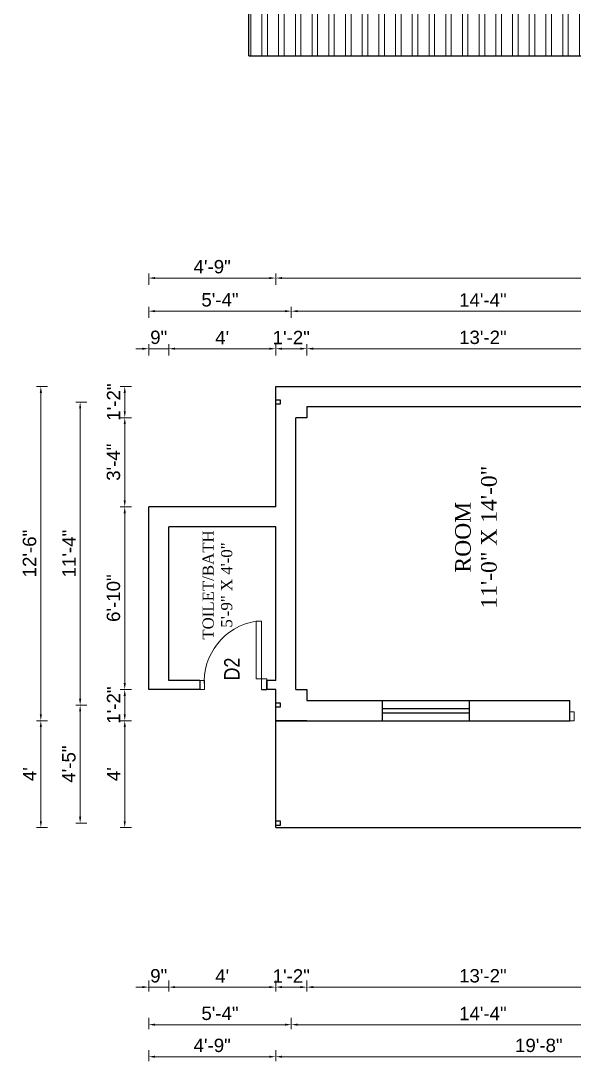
# Model space of a CAD drawing. Header units: inches. Extents: x 0 to 383786, y -45810 to 0.
# Drawn here: x 362640.6 to 362889, y -41015.7 to -40548.7 of the extents above; entities that cross this region are included whole.
import ezdxf

# ---------------------------------------------------------------- set-up
doc = ezdxf.new("R2010")
doc.units = ezdxf.units.IN
doc.header["$LTSCALE"] = 2
doc.header["$MEASUREMENT"] = 0
doc.header["$PDMODE"] = 34
doc.layers.get('0').update_dxf_attribs({"linetype": 'CONTINUOUS'})
doc.layers.get('DEFPOINTS').update_dxf_attribs({"color": 141, "linetype": 'CONTINUOUS'})
for name, color, linetype, lineweight in [('DIM_LINE', 173, 'CONTINUOUS', 20), ('dimension', 160, 'CONTINUOUS', 15), ('steps', 253, 'CONTINUOUS', 20), ('truss', 1, 'CONTINUOUS', 25)]:
    doc.layers.add(name, color=color, linetype=linetype, lineweight=lineweight)
doc.styles.add('Lettring Text', font='arial.ttf')
doc.styles.get("Standard").update_dxf_attribs({"font": 'ARIALN.TTF'})
doc.dimstyles.new('Copy of Standard', dxfattribs={"dimtxt": 6, "dimasz": 2.875, "dimexe": 2, "dimexo": 4, "dimgap": 2, "dimtad": 1, "dimdec": 0, "dimrnd": 1, "dimzin": 0, "dimdsep": 46, "dimlunit": 4, "dimtxsty": 'Lettring Text', "dimcen": 0.1, "dimclrd": 7, "dimclre": 7, "dimclrt": 7, "dimazin": 0, "dimtfac": 0.645, "dimtdec": 0, "dimtmove": 1, "dimatfit": 0, "dimfxl": 3, "dimfxlon": 1, "dimtfillclr": 256, "dimtolj": 1, "dimtzin": 0, "dimlwd": -1, "dimlwe": -1, "dimarcsym": 2})

# ---------------------------------------------------------------- blocks, each defined once
blk = doc.blocks.new('*D539')
at = {"layer": 'DEFPOINTS', "color": 0, "ltscale": 0.5, "transparency": 16777216}
for p in [(362687.26, -40862.82), (362755, -40862.82), (362755, -40910.82)]:
    blk.add_point(p, dxfattribs=at)
at = {"layer": 'steps', "color": 7, "ltscale": 0.5, "transparency": 16777216}
for p, q in [((362690.26, -40862.82), (362685.26, -40862.82)), ((362687.26, -40907.94), (362687.26, -40865.69)), ((362690.26, -40910.82), (362685.26, -40910.82))]:
    blk.add_line(p, q, dxfattribs=at)
for points in [[(362686.78, -40865.69), (362687.74, -40865.69), (362687.26, -40862.82)], [(362686.78, -40907.94), (362687.74, -40907.94), (362687.26, -40910.82)]]:
    blk.add_solid(points, dxfattribs=at)
at = {"layer": 'steps', "color": 7, "ltscale": 0.5, "transparency": 16777216, "insert": (362682.26, -40886.82), "char_height": 6, "attachment_point": 5, "rotation": 90, "style": 'Lettring Text'}
blk.add_mtext("\\A1;4'", dxfattribs=at)
blk = doc.blocks.new('*D540')
at = {"layer": 'DEFPOINTS', "color": 0, "ltscale": 0.5, "transparency": 16777216}
for p in [(362687.26, -40848.82), (362698, -40848.82), (362755, -40862.82)]:
    blk.add_point(p, dxfattribs=at)
at = {"layer": 'steps', "color": 7, "ltscale": 0.5, "transparency": 16777216}
for p, q in [((362690.26, -40848.82), (362685.26, -40848.82)), ((362687.26, -40859.94), (362687.26, -40851.69)), ((362690.26, -40862.82), (362685.26, -40862.82))]:
    blk.add_line(p, q, dxfattribs=at)
for points in [[(362686.78, -40851.69), (362687.74, -40851.69), (362687.26, -40848.82)], [(362686.78, -40859.94), (362687.74, -40859.94), (362687.26, -40862.82)]]:
    blk.add_solid(points, dxfattribs=at)
at = {"layer": 'steps', "color": 7, "ltscale": 0.5, "transparency": 16777216, "insert": (362682.25, -40855.82), "char_height": 6, "attachment_point": 5, "rotation": 90, "style": 'Lettring Text'}
blk.add_mtext('\\A1;1\'-2"', dxfattribs=at)
blk = doc.blocks.new('*D541')
at = {"layer": 'DEFPOINTS', "color": 0, "ltscale": 0.5, "transparency": 16777216}
for p in [(362687.26, -40766.82), (362698, -40766.82), (362698, -40848.82)]:
    blk.add_point(p, dxfattribs=at)
at = {"layer": 'steps', "color": 7, "ltscale": 0.5, "transparency": 16777216}
for p, q in [((362690.26, -40766.82), (362685.26, -40766.82)), ((362687.26, -40845.94), (362687.26, -40769.69)), ((362690.26, -40848.82), (362685.26, -40848.82))]:
    blk.add_line(p, q, dxfattribs=at)
for points in [[(362686.78, -40769.69), (362687.74, -40769.69), (362687.26, -40766.82)], [(362686.78, -40845.94), (362687.74, -40845.94), (362687.26, -40848.82)]]:
    blk.add_solid(points, dxfattribs=at)
at = {"layer": 'steps', "color": 7, "ltscale": 0.5, "transparency": 16777216, "insert": (362682.2, -40807.82), "char_height": 6, "attachment_point": 5, "rotation": 90, "style": 'Lettring Text'}
blk.add_mtext('\\A1;6\'-10"', dxfattribs=at)
blk = doc.blocks.new('*D542')
at = {"layer": 'DEFPOINTS', "color": 0, "ltscale": 0.5, "transparency": 16777216}
for p in [(362687.26, -40726.82), (362764, -40726.82), (362698, -40766.82)]:
    blk.add_point(p, dxfattribs=at)
at = {"layer": 'steps', "color": 7, "ltscale": 0.5, "transparency": 16777216}
for p, q in [((362690.26, -40726.82), (362685.26, -40726.82)), ((362687.26, -40763.94), (362687.26, -40729.69)), ((362690.26, -40766.82), (362685.26, -40766.82))]:
    blk.add_line(p, q, dxfattribs=at)
for points in [[(362686.78, -40729.69), (362687.74, -40729.69), (362687.26, -40726.82)], [(362686.78, -40763.94), (362687.74, -40763.94), (362687.26, -40766.82)]]:
    blk.add_solid(points, dxfattribs=at)
at = {"layer": 'steps', "color": 7, "ltscale": 0.5, "transparency": 16777216, "insert": (362682.2, -40746.82), "char_height": 6, "attachment_point": 5, "rotation": 90, "style": 'Lettring Text'}
blk.add_mtext('\\A1;3\'-4"', dxfattribs=at)
blk = doc.blocks.new('*D543')
at = {"layer": 'DEFPOINTS', "color": 0, "ltscale": 0.5, "transparency": 16777216}
for p in [(362687.26, -40712.82), (362755, -40712.82), (362764, -40726.82)]:
    blk.add_point(p, dxfattribs=at)
at = {"layer": 'steps', "color": 7, "ltscale": 0.5, "transparency": 16777216}
for p, q in [((362690.26, -40712.82), (362685.26, -40712.82)), ((362687.26, -40723.94), (362687.26, -40715.69)), ((362690.26, -40726.82), (362685.26, -40726.82))]:
    blk.add_line(p, q, dxfattribs=at)
for points in [[(362686.78, -40715.69), (362687.74, -40715.69), (362687.26, -40712.82)], [(362686.78, -40723.94), (362687.74, -40723.94), (362687.26, -40726.82)]]:
    blk.add_solid(points, dxfattribs=at)
at = {"layer": 'steps', "color": 7, "ltscale": 0.5, "transparency": 16777216, "insert": (362682.25, -40719.82), "char_height": 6, "attachment_point": 5, "rotation": 90, "style": 'Lettring Text'}
blk.add_mtext('\\A1;1\'-2"', dxfattribs=at)
blk = doc.blocks.new('*D544')
at = {"layer": 'DEFPOINTS', "color": 0, "ltscale": 0.5, "transparency": 16777216}
for p in [(362667.23, -40855.82), (362762, -40855.82), (362756, -40908.82)]:
    blk.add_point(p, dxfattribs=at)
at = {"layer": 'steps', "color": 7, "ltscale": 0.5, "transparency": 16777216}
for p, q in [((362670.23, -40855.82), (362665.23, -40855.82)), ((362667.23, -40905.94), (362667.23, -40858.69)), ((362670.23, -40908.82), (362665.23, -40908.82))]:
    blk.add_line(p, q, dxfattribs=at)
for points in [[(362666.75, -40858.69), (362667.71, -40858.69), (362667.23, -40855.82)], [(362666.75, -40905.94), (362667.71, -40905.94), (362667.23, -40908.82)]]:
    blk.add_solid(points, dxfattribs=at)
at = {"layer": 'steps', "color": 7, "ltscale": 0.5, "transparency": 16777216, "insert": (362662.18, -40882.32), "char_height": 6, "attachment_point": 5, "rotation": 90, "style": 'Lettring Text'}
blk.add_mtext('\\A1;4\'-5"', dxfattribs=at)
blk = doc.blocks.new('*D545')
at = {"layer": 'DEFPOINTS', "color": 0, "ltscale": 0.5, "transparency": 16777216}
for p in [(362667.23, -40719.82), (362756, -40719.82), (362762, -40855.82)]:
    blk.add_point(p, dxfattribs=at)
at = {"layer": 'steps', "color": 7, "ltscale": 0.5, "transparency": 16777216}
for p, q in [((362670.23, -40719.82), (362665.23, -40719.82)), ((362667.23, -40852.94), (362667.23, -40722.69)), ((362670.23, -40855.82), (362665.23, -40855.82))]:
    blk.add_line(p, q, dxfattribs=at)
for points in [[(362666.75, -40722.69), (362667.71, -40722.69), (362667.23, -40719.82)], [(362666.75, -40852.94), (362667.71, -40852.94), (362667.23, -40855.82)]]:
    blk.add_solid(points, dxfattribs=at)
at = {"layer": 'steps', "color": 7, "ltscale": 0.5, "transparency": 16777216, "insert": (362662.22, -40787.82), "char_height": 6, "attachment_point": 5, "rotation": 90, "style": 'Lettring Text'}
blk.add_mtext('\\A1;11\'-4"', dxfattribs=at)
blk = doc.blocks.new('*D546')
at = {"layer": 'DEFPOINTS', "color": 0, "ltscale": 0.5, "transparency": 16777216}
for p in [(362649.6, -40862.82), (362755, -40862.82), (362755, -40910.82)]:
    blk.add_point(p, dxfattribs=at)
at = {"layer": 'steps', "color": 7, "ltscale": 0.5, "transparency": 16777216}
for p, q in [((362652.6, -40862.82), (362647.6, -40862.82)), ((362649.6, -40907.94), (362649.6, -40865.69)), ((362652.6, -40910.82), (362647.6, -40910.82))]:
    blk.add_line(p, q, dxfattribs=at)
for points in [[(362649.12, -40865.69), (362650.08, -40865.69), (362649.6, -40862.82)], [(362649.12, -40907.94), (362650.08, -40907.94), (362649.6, -40910.82)]]:
    blk.add_solid(points, dxfattribs=at)
at = {"layer": 'steps', "color": 7, "ltscale": 0.5, "transparency": 16777216, "insert": (362644.6, -40886.82), "char_height": 6, "attachment_point": 5, "rotation": 90, "style": 'Lettring Text'}
blk.add_mtext("\\A1;4'", dxfattribs=at)
blk = doc.blocks.new('*D547')
at = {"layer": 'DEFPOINTS', "color": 0, "ltscale": 0.5, "transparency": 16777216}
for p in [(362649.6, -40712.82), (362755, -40712.82), (362755, -40862.82)]:
    blk.add_point(p, dxfattribs=at)
at = {"layer": 'steps', "color": 7, "ltscale": 0.5, "transparency": 16777216}
for p, q in [((362652.6, -40712.82), (362647.6, -40712.82)), ((362649.6, -40859.94), (362649.6, -40715.69)), ((362652.6, -40862.82), (362647.6, -40862.82))]:
    blk.add_line(p, q, dxfattribs=at)
for points in [[(362649.12, -40715.69), (362650.08, -40715.69), (362649.6, -40712.82)], [(362649.12, -40859.94), (362650.08, -40859.94), (362649.6, -40862.82)]]:
    blk.add_solid(points, dxfattribs=at)
at = {"layer": 'steps', "color": 7, "ltscale": 0.5, "transparency": 16777216, "insert": (362644.54, -40787.82), "char_height": 6, "attachment_point": 5, "rotation": 90, "style": 'Lettring Text'}
blk.add_mtext('\\A1;12\'-6"', dxfattribs=at)
blk = doc.blocks.new('*D548')
at = {"layer": 'DEFPOINTS', "color": 0, "ltscale": 0.5, "transparency": 16777216}
for p in [(362769, -40695.87), (362755, -40712.82), (362769, -40712.82)]:
    blk.add_point(p, dxfattribs=at)
at = {"layer": 'steps', "color": 7, "ltscale": 0.5, "transparency": 16777216}
for p, q in [((362755, -40698.87), (362755, -40693.87)), ((362757.87, -40695.87), (362766.12, -40695.87)), ((362769, -40698.87), (362769, -40693.87))]:
    blk.add_line(p, q, dxfattribs=at)
for points in [[(362757.87, -40695.39), (362757.87, -40696.34), (362755, -40695.87)], [(362766.12, -40695.39), (362766.12, -40696.34), (362769, -40695.87)]]:
    blk.add_solid(points, dxfattribs=at)
at = {"layer": 'steps', "color": 7, "ltscale": 0.5, "transparency": 16777216, "insert": (362762, -40690.85), "char_height": 6, "attachment_point": 5, "style": 'Lettring Text'}
blk.add_mtext('\\A1;1\'-2"', dxfattribs=at)
blk = doc.blocks.new('*D549')
at = {"layer": 'DEFPOINTS', "color": 0, "ltscale": 0.5, "transparency": 16777216}
for p in [(362707, -40695.87), (362755, -40712.82), (362707, -40775.82)]:
    blk.add_point(p, dxfattribs=at)
at = {"layer": 'steps', "color": 7, "ltscale": 0.5, "transparency": 16777216}
for p, q in [((362707, -40698.87), (362707, -40693.87)), ((362752.12, -40695.87), (362709.87, -40695.87)), ((362755, -40698.87), (362755, -40693.87))]:
    blk.add_line(p, q, dxfattribs=at)
for points in [[(362709.87, -40695.39), (362709.87, -40696.34), (362707, -40695.87)], [(362752.12, -40695.39), (362752.12, -40696.34), (362755, -40695.87)]]:
    blk.add_solid(points, dxfattribs=at)
at = {"layer": 'steps', "color": 7, "ltscale": 0.5, "transparency": 16777216, "insert": (362731, -40690.87), "char_height": 6, "attachment_point": 5, "style": 'Lettring Text'}
blk.add_mtext("\\A1;4'", dxfattribs=at)
blk = doc.blocks.new('*D550')
at = {"layer": 'DEFPOINTS', "color": 0, "ltscale": 0.5, "transparency": 16777216}
for p in [(362698, -40695.87), (362698, -40766.82), (362707, -40775.82)]:
    blk.add_point(p, dxfattribs=at)
at = {"layer": 'steps', "color": 7, "ltscale": 0.5, "transparency": 16777216}
for p, q in [((362695.12, -40695.87), (362692.25, -40695.87)), ((362698, -40698.87), (362698, -40693.87)), ((362707, -40695.87), (362698, -40695.87)), ((362707, -40698.87), (362707, -40693.87)), ((362709.87, -40695.87), (362712.75, -40695.87))]:
    blk.add_line(p, q, dxfattribs=at)
for points in [[(362695.12, -40695.39), (362695.12, -40696.34), (362698, -40695.87)], [(362709.87, -40695.39), (362709.87, -40696.34), (362707, -40695.87)]]:
    blk.add_solid(points, dxfattribs=at)
at = {"layer": 'steps', "color": 7, "ltscale": 0.5, "transparency": 16777216, "insert": (362702.5, -40690.8), "char_height": 6, "attachment_point": 5, "style": 'Lettring Text'}
blk.add_mtext('\\A1;9"', dxfattribs=at)
blk = doc.blocks.new('*D551')
at = {"layer": 'DEFPOINTS', "color": 0, "ltscale": 0.5, "transparency": 16777216}
for p in [(362927, -40695.87), (362769, -40712.82), (362927, -40712.82)]:
    blk.add_point(p, dxfattribs=at)
at = {"layer": 'steps', "color": 7, "ltscale": 0.5, "transparency": 16777216}
for p, q in [((362769, -40698.87), (362769, -40693.87)), ((362771.87, -40695.87), (362924.12, -40695.87)), ((362927, -40698.87), (362927, -40693.87))]:
    blk.add_line(p, q, dxfattribs=at)
for points in [[(362771.87, -40695.39), (362771.87, -40696.34), (362769, -40695.87)], [(362924.12, -40695.39), (362924.12, -40696.34), (362927, -40695.87)]]:
    blk.add_solid(points, dxfattribs=at)
at = {"layer": 'steps', "color": 7, "ltscale": 0.5, "transparency": 16777216, "insert": (362848, -40690.8), "char_height": 6, "attachment_point": 5, "style": 'Lettring Text'}
blk.add_mtext('\\A1;13\'-2"', dxfattribs=at)
blk = doc.blocks.new('*D534')
at = {"layer": 'DEFPOINTS', "color": 0, "ltscale": 0.5, "transparency": 16777216}
for p in [(362762, -40679.01), (362762, -40712.82), (362934, -40712.82)]:
    blk.add_point(p, dxfattribs=at)
at = {"layer": 'steps', "color": 7, "ltscale": 0.5, "transparency": 16777216}
for p, q in [((362762, -40682.01), (362762, -40677.01)), ((362934, -40682.01), (362934, -40677.01)), ((362931.12, -40679.01), (362764.87, -40679.01))]:
    blk.add_line(p, q, dxfattribs=at)
for points in [[(362764.87, -40678.53), (362764.87, -40679.49), (362762, -40679.01)], [(362931.12, -40678.53), (362931.12, -40679.49), (362934, -40679.01)]]:
    blk.add_solid(points, dxfattribs=at)
at = {"layer": 'steps', "color": 7, "ltscale": 0.5, "transparency": 16777216, "insert": (362848, -40673.99), "char_height": 6, "attachment_point": 5, "style": 'Lettring Text'}
blk.add_mtext('\\A1;14\'-4"', dxfattribs=at)
blk = doc.blocks.new('*D535')
at = {"layer": 'DEFPOINTS', "color": 0, "ltscale": 0.5, "transparency": 16777216}
for p in [(362698, -40679.01), (362762, -40712.82), (362698, -40766.82)]:
    blk.add_point(p, dxfattribs=at)
at = {"layer": 'steps', "color": 7, "ltscale": 0.5, "transparency": 16777216}
for p, q in [((362698, -40682.01), (362698, -40677.01)), ((362762, -40682.01), (362762, -40677.01)), ((362759.12, -40679.01), (362700.87, -40679.01))]:
    blk.add_line(p, q, dxfattribs=at)
for points in [[(362700.87, -40678.53), (362700.87, -40679.49), (362698, -40679.01)], [(362759.12, -40678.53), (362759.12, -40679.49), (362762, -40679.01)]]:
    blk.add_solid(points, dxfattribs=at)
at = {"layer": 'steps', "color": 7, "ltscale": 0.5, "transparency": 16777216, "insert": (362730, -40673.96), "char_height": 6, "attachment_point": 5, "style": 'Lettring Text'}
blk.add_mtext('\\A1;5\'-4"', dxfattribs=at)
blk = doc.blocks.new('*D536')
at = {"layer": 'DEFPOINTS', "color": 0, "ltscale": 0.5, "transparency": 16777216}
for p in [(363082, -40664.15), (362755, -40712.82), (363082, -40712.82)]:
    blk.add_point(p, dxfattribs=at)
at = {"layer": 'steps', "color": 7, "ltscale": 0.5, "transparency": 16777216}
for p, q in [((362755, -40667.15), (362755, -40662.15)), ((363082, -40667.15), (363082, -40662.15)), ((362757.87, -40664.15), (363079.12, -40664.15))]:
    blk.add_line(p, q, dxfattribs=at)
for points in [[(362757.87, -40663.67), (362757.87, -40664.63), (362755, -40664.15)], [(363079.12, -40663.67), (363079.12, -40664.63), (363082, -40664.15)]]:
    blk.add_solid(points, dxfattribs=at)
at = {"layer": 'steps', "color": 7, "ltscale": 0.5, "transparency": 16777216, "insert": (362918.5, -40659.09), "char_height": 6, "attachment_point": 5, "style": 'Lettring Text'}
blk.add_mtext('\\A1;27\'-3"', dxfattribs=at)
blk = doc.blocks.new('*D537')
at = {"layer": 'DEFPOINTS', "color": 0, "ltscale": 0.5, "transparency": 16777216}
for p in [(362698, -40664.15), (362755, -40712.82), (362698, -40766.82)]:
    blk.add_point(p, dxfattribs=at)
at = {"layer": 'steps', "color": 7, "ltscale": 0.5, "transparency": 16777216}
for p, q in [((362698, -40667.15), (362698, -40662.15)), ((362755, -40667.15), (362755, -40662.15)), ((362752.12, -40664.15), (362700.87, -40664.15))]:
    blk.add_line(p, q, dxfattribs=at)
for points in [[(362700.87, -40663.67), (362700.87, -40664.63), (362698, -40664.15)], [(362752.12, -40663.67), (362752.12, -40664.63), (362755, -40664.15)]]:
    blk.add_solid(points, dxfattribs=at)
at = {"layer": 'steps', "color": 7, "ltscale": 0.5, "transparency": 16777216, "insert": (362726.5, -40659.09), "char_height": 6, "attachment_point": 5, "style": 'Lettring Text'}
blk.add_mtext('\\A1;4\'-9"', dxfattribs=at)
blk = doc.blocks.new('*D567')
at = {"layer": 'DEFPOINTS', "color": 0, "ltscale": 0.5, "transparency": 16777216}
for p in [(362927, -40853.82), (362769, -40862.82), (362769, -40982.42)]:
    blk.add_point(p, dxfattribs=at)
at = {"layer": 'steps', "color": 7, "ltscale": 0.5, "transparency": 16777216}
for p, q in [((362769, -40979.42), (362769, -40984.42)), ((362927, -40979.42), (362927, -40984.42)), ((362924.12, -40982.42), (362771.87, -40982.42))]:
    blk.add_line(p, q, dxfattribs=at)
for points in [[(362771.87, -40981.94), (362771.87, -40982.9), (362769, -40982.42)], [(362924.12, -40981.94), (362924.12, -40982.9), (362927, -40982.42)]]:
    blk.add_solid(points, dxfattribs=at)
at = {"layer": 'steps', "color": 7, "ltscale": 0.5, "transparency": 16777216, "insert": (362848, -40977.36), "char_height": 6, "attachment_point": 5, "style": 'Lettring Text'}
blk.add_mtext('\\A1;13\'-2"', dxfattribs=at)
blk = doc.blocks.new('*D568')
at = {"layer": 'DEFPOINTS', "color": 0, "ltscale": 0.5, "transparency": 16777216}
for p in [(362755, -40862.82), (362769, -40862.82), (362755, -40982.42)]:
    blk.add_point(p, dxfattribs=at)
at = {"layer": 'steps', "color": 7, "ltscale": 0.5, "transparency": 16777216}
for p, q in [((362755, -40979.42), (362755, -40984.42)), ((362769, -40979.42), (362769, -40984.42)), ((362766.12, -40982.42), (362757.87, -40982.42))]:
    blk.add_line(p, q, dxfattribs=at)
for points in [[(362757.87, -40981.94), (362757.87, -40982.9), (362755, -40982.42)], [(362766.12, -40981.94), (362766.12, -40982.9), (362769, -40982.42)]]:
    blk.add_solid(points, dxfattribs=at)
at = {"layer": 'steps', "color": 7, "ltscale": 0.5, "transparency": 16777216, "insert": (362762, -40977.41), "char_height": 6, "attachment_point": 5, "style": 'Lettring Text'}
blk.add_mtext('\\A1;1\'-2"', dxfattribs=at)
blk = doc.blocks.new('*D569')
at = {"layer": 'DEFPOINTS', "color": 0, "ltscale": 0.5, "transparency": 16777216}
for p in [(362707, -40844.82), (362755, -40862.82), (362707, -40982.42)]:
    blk.add_point(p, dxfattribs=at)
at = {"layer": 'steps', "color": 7, "ltscale": 0.5, "transparency": 16777216}
for p, q in [((362707, -40979.42), (362707, -40984.42)), ((362755, -40979.42), (362755, -40984.42)), ((362752.12, -40982.42), (362709.87, -40982.42))]:
    blk.add_line(p, q, dxfattribs=at)
for points in [[(362709.87, -40981.94), (362709.87, -40982.9), (362707, -40982.42)], [(362752.12, -40981.94), (362752.12, -40982.9), (362755, -40982.42)]]:
    blk.add_solid(points, dxfattribs=at)
at = {"layer": 'steps', "color": 7, "ltscale": 0.5, "transparency": 16777216, "insert": (362731, -40977.42), "char_height": 6, "attachment_point": 5, "style": 'Lettring Text'}
blk.add_mtext("\\A1;4'", dxfattribs=at)
blk = doc.blocks.new('*D570')
at = {"layer": 'DEFPOINTS', "color": 0, "ltscale": 0.5, "transparency": 16777216}
for p in [(362707, -40844.82), (362698, -40848.82), (362698, -40982.42)]:
    blk.add_point(p, dxfattribs=at)
at = {"layer": 'steps', "color": 7, "ltscale": 0.5, "transparency": 16777216}
for p, q in [((362698, -40979.42), (362698, -40984.42)), ((362707, -40979.42), (362707, -40984.42)), ((362695.12, -40982.42), (362692.25, -40982.42)), ((362707, -40982.42), (362698, -40982.42)), ((362709.87, -40982.42), (362712.75, -40982.42))]:
    blk.add_line(p, q, dxfattribs=at)
for points in [[(362695.12, -40981.94), (362695.12, -40982.9), (362698, -40982.42)], [(362709.87, -40981.94), (362709.87, -40982.9), (362707, -40982.42)]]:
    blk.add_solid(points, dxfattribs=at)
at = {"layer": 'steps', "color": 7, "ltscale": 0.5, "transparency": 16777216, "insert": (362702.5, -40977.36), "char_height": 6, "attachment_point": 5, "style": 'Lettring Text'}
blk.add_mtext('\\A1;9"', dxfattribs=at)
blk = doc.blocks.new('*D572')
at = {"layer": 'DEFPOINTS', "color": 0, "ltscale": 0.5, "transparency": 16777216}
for p in [(362934, -40712.82), (362762, -40862.82), (362762, -40999.27)]:
    blk.add_point(p, dxfattribs=at)
at = {"layer": 'steps', "color": 7, "ltscale": 0.5, "transparency": 16777216}
for p, q in [((362762, -40996.27), (362762, -41001.27)), ((362931.12, -40999.27), (362764.87, -40999.27)), ((362934, -40996.27), (362934, -41001.27))]:
    blk.add_line(p, q, dxfattribs=at)
for points in [[(362764.87, -40998.79), (362764.87, -40999.75), (362762, -40999.27)], [(362931.12, -40998.79), (362931.12, -40999.75), (362934, -40999.27)]]:
    blk.add_solid(points, dxfattribs=at)
at = {"layer": 'steps', "color": 7, "ltscale": 0.5, "transparency": 16777216, "insert": (362848, -40994.26), "char_height": 6, "attachment_point": 5, "style": 'Lettring Text'}
blk.add_mtext('\\A1;14\'-4"', dxfattribs=at)
blk = doc.blocks.new('*D573')
at = {"layer": 'DEFPOINTS', "color": 0, "ltscale": 0.5, "transparency": 16777216}
for p in [(362698, -40848.82), (362762, -40862.82), (362698, -40999.27)]:
    blk.add_point(p, dxfattribs=at)
at = {"layer": 'steps', "color": 7, "ltscale": 0.5, "transparency": 16777216}
for p, q in [((362698, -40996.27), (362698, -41001.27)), ((362759.12, -40999.27), (362700.87, -40999.27)), ((362762, -40996.27), (362762, -41001.27))]:
    blk.add_line(p, q, dxfattribs=at)
for points in [[(362700.87, -40998.79), (362700.87, -40999.75), (362698, -40999.27)], [(362759.12, -40998.79), (362759.12, -40999.75), (362762, -40999.27)]]:
    blk.add_solid(points, dxfattribs=at)
at = {"layer": 'steps', "color": 7, "ltscale": 0.5, "transparency": 16777216, "insert": (362730, -40994.22), "char_height": 6, "attachment_point": 5, "style": 'Lettring Text'}
blk.add_mtext('\\A1;5\'-4"', dxfattribs=at)
blk = doc.blocks.new('*D575')
at = {"layer": 'DEFPOINTS', "color": 0, "ltscale": 0.5, "transparency": 16777216}
for p in [(362755, -40910.82), (362991.23, -40970.82), (362755, -41013.66)]:
    blk.add_point(p, dxfattribs=at)
at = {"layer": 'steps', "color": 7, "ltscale": 0.5, "transparency": 16777216}
for p, q in [((362755, -41010.66), (362755, -41015.66)), ((362988.36, -41013.66), (362757.87, -41013.66)), ((362991.23, -41010.66), (362991.23, -41015.66))]:
    blk.add_line(p, q, dxfattribs=at)
for points in [[(362757.87, -41013.18), (362757.87, -41014.14), (362755, -41013.66)], [(362988.36, -41013.18), (362988.36, -41014.14), (362991.23, -41013.66)]]:
    blk.add_solid(points, dxfattribs=at)
at = {"layer": 'steps', "color": 7, "ltscale": 0.5, "transparency": 16777216, "insert": (362873.11, -41008.6), "char_height": 6, "attachment_point": 5, "style": 'Lettring Text'}
blk.add_mtext('\\A1;19\'-8"', dxfattribs=at)
blk = doc.blocks.new('*D576')
at = {"layer": 'DEFPOINTS', "color": 0, "ltscale": 0.5, "transparency": 16777216}
for p in [(362698, -40848.82), (362755, -40910.82), (362698, -41013.66)]:
    blk.add_point(p, dxfattribs=at)
at = {"layer": 'steps', "color": 7, "ltscale": 0.5, "transparency": 16777216}
for p, q in [((362698, -41010.66), (362698, -41015.66)), ((362752.12, -41013.66), (362700.87, -41013.66)), ((362755, -41010.66), (362755, -41015.66))]:
    blk.add_line(p, q, dxfattribs=at)
for points in [[(362700.87, -41013.18), (362700.87, -41014.14), (362698, -41013.66)], [(362752.12, -41013.18), (362752.12, -41014.14), (362755, -41013.66)]]:
    blk.add_solid(points, dxfattribs=at)
at = {"layer": 'steps', "color": 7, "ltscale": 0.5, "transparency": 16777216, "insert": (362726.5, -41008.6), "char_height": 6, "attachment_point": 5, "style": 'Lettring Text'}
blk.add_mtext('\\A1;4\'-9"', dxfattribs=at)

msp = doc.modelspace()

# ---------------------------------------------------------------- hatches: boundary and pattern name
at = {"layer": 'DIM_LINE'}
h = msp.add_hatch(dxfattribs=at)
h.set_pattern_fill('ANSI32', color=256, scale=20, angle=225)
h.set_pattern_definition([(270, (320661.323, -377031.81), (7.5, -9e-16), []), (270, (320658.823, -377034.31), (7.5, -9e-16), [])])
h.paths.add_polyline_path([(362743, -40564.36), (363088, -40564.36), (363088, -40458.36), (362743, -40458.36)])
h.paths.add_polyline_path([(362787.96, -40488.58), (362802.41, -40488.58), (362802.41, -40531.91), (362787.96, -40531.91)], flags=16)
h.paths.add_polyline_path([(362866.09, -40488.58), (362880.54, -40488.58), (362880.54, -40531.91), (362866.09, -40531.91)], flags=16)
h.paths.add_polyline_path([(362936.2, -40488.58), (362950.65, -40488.58), (362950.65, -40531.91), (362936.2, -40531.91)], flags=16)
h.paths.add_polyline_path([(363016.78, -40488.58), (363031.23, -40488.58), (363031.23, -40531.91), (363016.78, -40531.91)], flags=16)

# ---------------------------------------------------------------- linework, layer by layer
at = {"ltscale": 0.5}
for p, q in [((362743, -40564.36), (362743, -40348.36)), ((362755, -40766.82), (362755, -40712.82)), ((362764, -40848.82), (362764, -40726.82)), ((362755, -40766.82), (362698, -40766.82)), ((362698, -40848.82), (362698, -40766.82)), ((362755, -40775.82), (362707, -40775.82)), ((362707, -40844.82), (362707, -40775.82)), ((362755, -40844.82), (362755, -40775.82)), ((362721, -40844.82), (362707, -40844.82)), ((362721, -40844.82), (362721, -40848.82)), ((362755, -40844.82), (362751, -40844.82)), ((362755, -40844.82), (362751, -40844.82)), ((362751, -40844.82), (362751, -40848.82)), ((362721, -40848.82), (362698, -40848.82)), ((362755, -40848.82), (362751, -40848.82)), ((362755, -40910.82), (362755, -40848.82)), ((362803, -40862.82), (362803, -40853.82)), ((362842, -40862.82), (362842, -40853.82)), ((362887, -40862.82), (362887, -40853.82)), ((362803, -40857.32), (362842, -40857.32)), ((362803, -40859.32), (362842, -40859.32))]:
    msp.add_line(p, q, dxfattribs=at)
at = {"color": 242, "ltscale": 0.5, "true_color": 0xcd2027}
for p, q in [((362743, -40564.36), (363088, -40564.36)), ((362755, -40712.82), (363082, -40712.82)), ((362769, -40721.82), (362927, -40721.82)), ((362769, -40853.82), (362887, -40853.82)), ((362755, -40862.82), (362887, -40862.82)), ((362755, -40910.82), (362991, -40910.82))]:
    msp.add_line(p, q, dxfattribs=at)
at = {"ltscale": 0.5}
for points in [[(362755, -40726.82), (362755, -40712.82), (362769, -40712.82)], [(362769, -40721.82), (362769, -40726.82), (362764, -40726.82)], [(362769, -40862.82), (362755, -40862.82), (362755, -40848.82)], [(362764, -40848.82), (362769, -40848.82), (362769, -40853.82)]]:
    msp.add_lwpolyline(points, dxfattribs=at)
for points in [[(362755, -40718.82), (362757, -40718.82), (362757, -40720.82), (362755, -40720.82)], [(362755, -40854.82), (362757, -40854.82), (362757, -40856.82), (362755, -40856.82)], [(362755, -40907.82), (362757, -40907.82), (362757, -40909.82), (362755, -40909.82)]]:
    msp.add_lwpolyline(points, close=True, dxfattribs=at)
at = {"layer": 'dimension', "ltscale": 7}
for p, q in [((362746.2, -40844.02), (362746.2, -40818.14)), ((362748.6, -40818.14), (362746.2, -40818.14)), ((362748.6, -40844.02), (362748.6, -40818.14)), ((362721, -40848.82), (362721, -40844.82)), ((362723, -40844.82), (362721, -40844.82)), ((362723, -40848.82), (362723, -40844.82)), ((362748.6, -40844.02), (362746.2, -40844.02)), ((362751, -40844.02), (362748.6, -40844.02)), ((362748.6, -40844.02), (362748.6, -40848.82)), ((362751, -40848.82), (362751, -40844.02)), ((362723, -40848.82), (362721, -40848.82)), ((362748.6, -40848.82), (362751, -40848.82)), ((362887, -40862.82), (362887, -40858.82)), ((362889, -40858.82), (362887, -40858.82)), ((362889, -40862.82), (362889, -40858.82)), ((362889, -40862.82), (362887, -40862.82))]:
    msp.add_line(p, q, dxfattribs=at)
msp.add_arc((362750.59, -40845.46), 27.67, 99.1337, 184.3044, dxfattribs=at)
at = {"layer": 'truss', "ltscale": 7}
for p, q in [((362751, -40848.82), (362751, -40844.82)), ((362748.6, -40848.82), (362751, -40848.82))]:
    msp.add_line(p, q, dxfattribs=at)

# ---------------------------------------------------------------- texts
at = {"layer": 'steps', "color": 7, "ltscale": 0.3, "width": 70.3269, "attachment_point": 2, "rotation": 90}
for s, insert, char_height in [('{\\fTimes New Roman|b0|i0|c0|p18;ROOM \\P11\'-0" X 14\'-0"}', (362835.55, -40780.46), 7), ('{\\fTimes New Roman|b0|i0|c0|p18;TOILET/BATH \\P5\'-9" X 4\'-0"}', (362722.17, -40801.93), 5)]:
    msp.add_mtext(s, dxfattribs=dict(at, insert=insert, char_height=char_height))
at = {"layer": 'steps', "color": 7, "ltscale": 0.3, "insert": (362738.85, -40839.64), "char_height": 7, "attachment_point": 8, "rotation": 90}
msp.add_mtext_dynamic_manual_height_columns('D2', width=18.6213, gutter_width=40, heights=[0], dxfattribs=at)

# ---------------------------------------------------------------- dimensions: what is measured, and where the dimension line sits
at = {"layer": 'steps', "ltscale": 0.5}
for base, p1, p2, angle, picture, middle in [((362698, -40664.15), (362755, -40712.82), (362698, -40766.82), 180, '*D537', (362726.5, -40659.09)), ((363082, -40664.15), (362755, -40712.82), (363082, -40712.82), 180, '*D536', (362918.5, -40659.09)), ((362698, -40679.01), (362762, -40712.82), (362698, -40766.82), 180, '*D535', (362730, -40673.96)), ((362762, -40679.01), (362934, -40712.82), (362762, -40712.82), 180, '*D534', (362848, -40673.99)), ((362707, -40695.87), (362755, -40712.82), (362707, -40775.82), 180, '*D549', (362731, -40690.87)), ((362927, -40695.87), (362769, -40712.82), (362927, -40712.82), 180, '*D551', (362848, -40690.8)), ((362649.6, -40712.82), (362755, -40862.82), (362755, -40712.82), 90, '*D547', (362644.54, -40787.82)), ((362762, -40999.27), (362934, -40712.82), (362762, -40862.82), 180, '*D572', (362848, -40994.26)), ((362667.23, -40719.82), (362762, -40855.82), (362756, -40719.82), 90, '*D545', (362662.22, -40787.82)), ((362687.26, -40726.82), (362698, -40766.82), (362764, -40726.82), 90, '*D542', (362682.2, -40746.82)), ((362687.26, -40766.82), (362698, -40848.82), (362698, -40766.82), 90, '*D541', (362682.2, -40807.82)), ((362707, -40982.42), (362755, -40862.82), (362707, -40844.82), 180, '*D569', (362731, -40977.42)), ((362698, -40999.27), (362762, -40862.82), (362698, -40848.82), 180, '*D573', (362730, -40994.22)), ((362698, -41013.66), (362755, -40910.82), (362698, -40848.82), 180, '*D576', (362726.5, -41008.6)), ((362769, -40982.42), (362927, -40853.82), (362769, -40862.82), 180, '*D567', (362848, -40977.36)), ((362667.23, -40855.82), (362756, -40908.82), (362762, -40855.82), 90, '*D544', (362662.18, -40882.32)), ((362649.6, -40862.82), (362755, -40910.82), (362755, -40862.82), 90, '*D546', (362644.6, -40886.82)), ((362687.26, -40862.82), (362755, -40910.82), (362755, -40862.82), 90, '*D539', (362682.26, -40886.82)), ((362755, -41013.66), (362991.23, -40970.82), (362755, -40910.82), 180, '*D575', (362873.11, -41008.6))]:
    dim = msp.add_linear_dim(base=base, p1=p1, p2=p2, angle=angle, dimstyle='Copy of Standard', dxfattribs=at)
    dim.commit()
    dim.dimension.update_dxf_attribs({"geometry": picture, "text_midpoint": middle})
for base, p1, p2, angle, picture, middle in [((362698, -40695.87), (362707, -40775.82), (362698, -40766.82), 180, '*D550', (362702.5, -40695.87)), ((362769, -40695.87), (362755, -40712.82), (362769, -40712.82), 180, '*D548', (362762, -40695.87)), ((362687.26, -40712.82), (362764, -40726.82), (362755, -40712.82), 90, '*D543', (362687.26, -40719.82)), ((362698, -40982.42), (362707, -40844.82), (362698, -40848.82), 180, '*D570', (362702.5, -40982.42)), ((362687.26, -40848.82), (362755, -40862.82), (362698, -40848.82), 90, '*D540', (362687.26, -40855.82)), ((362755, -40982.42), (362769, -40862.82), (362755, -40862.82), 180, '*D568', (362762, -40982.42))]:
    dim = msp.add_linear_dim(base=base, p1=p1, p2=p2, angle=angle, dimstyle='Copy of Standard', dxfattribs=at)
    dim.commit()
    dim.dimension.update_dxf_attribs({"geometry": picture, "text_midpoint": middle, "dimtype": 160})

doc.saveas('drawing.dxf')
